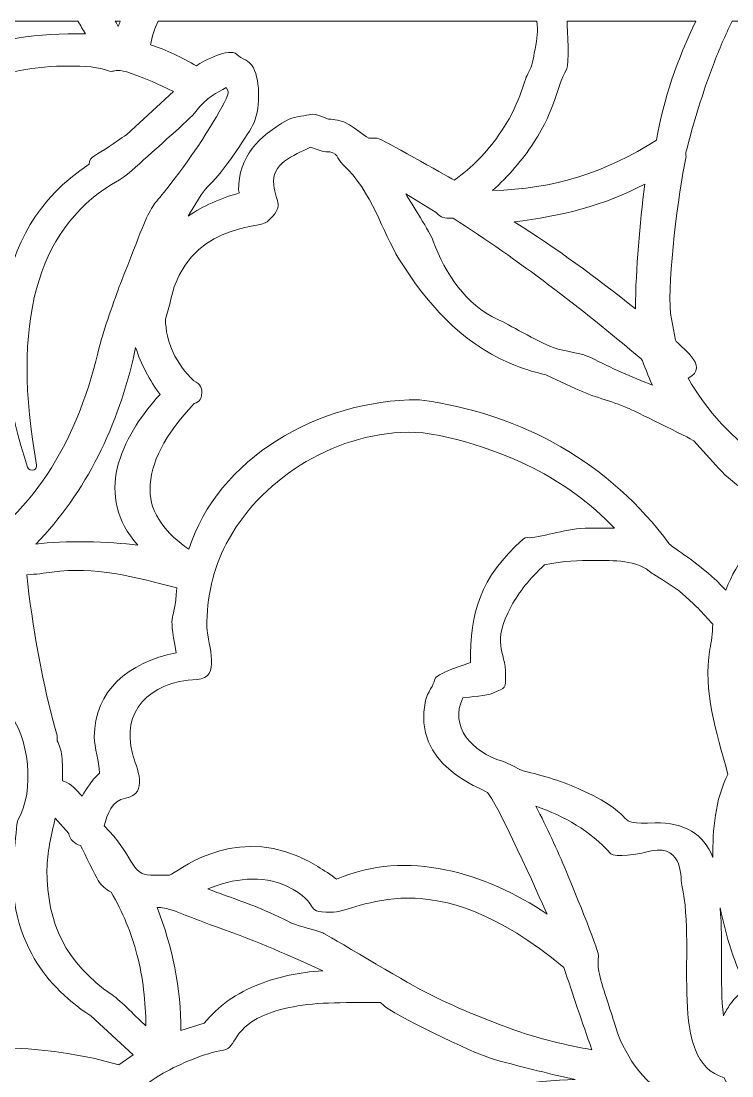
# Model space of a CAD drawing. Header units: millimetres. Extents: x -1211 to 1200, y -595 to 591.
# Drawn here: x -403 to 121, y -188 to 590 of the extents above; entities that cross this region are included whole.
import ezdxf

# ---------------------------------------------------------------- set-up
doc = ezdxf.new("R2010")
doc.units = ezdxf.units.MM
doc.header["$MEASUREMENT"] = 0
doc.layers.add('Layer 1', color=7, linetype='Continuous')

msp = doc.modelspace()

# ---------------------------------------------------------------- linework, layer by layer
at = {"layer": 'Layer 1', "color": 250, "lineweight": 20}
for points, knots in [([(-538.2923, 589.7225), (-538.2923, 589.7225), (-360.9524, 589.7225), (-360.9524, 589.7225), (-359.1701, 586.5806), (-357.3011, 583.4737), (-355.3452, 580.406), (-390.4371, 580.406), (-421.6124, 577.947), (-453.557, 562.3893), (-475.3744, 551.7638), (-494.6869, 536.3237), (-509.3125, 515.7378), (-534.2443, 540.3721), (-535.2958, 559.2785), (-538.2923, 589.7225)], [0, 0, 0, 0, 0.2, 0.2, 0.2, 0.4, 0.4, 0.4, 0.6, 0.6, 0.6, 0.8, 0.8, 0.8, 1, 1, 1, 1]), ([(-333.4533, 589.7225), (-333.4533, 589.7225), (-329.7453, 589.7225), (-329.7453, 589.7225), (-330.2634, 588.3727), (-330.7547, 587.0231), (-331.2197, 585.6728), (-331.979, 587.0262), (-332.723, 588.3766), (-333.4533, 589.7225)], [0, 0, 0, 0, 0.33333333, 0.33333333, 0.33333333, 0.66666667, 0.66666667, 0.66666667, 1, 1, 1, 1]), ([(-301.9375, 589.7225), (-301.9375, 589.7225), (-22.683, 589.7225), (-22.683, 589.7225), (-21.9688, 582.2692), (-22.3852, 576.9749), (-24.0919, 569.0888), (-25.7602, 561.3799), (-25.4455, 557.4104), (-29.3623, 550.828), (-32.5176, 545.5249), (-34.86, 528.2679), (-50.9401, 505.5116), (-59.5849, 493.2777), (-70.4757, 481.8237), (-83.6056, 472.4024), (-90.4123, 476.1709), (-137.4458, 503.3055), (-140.3485, 503.3055), (-140.3485, 503.3055), (-146.5524, 503.3055), (-146.5524, 503.3055), (-150.7365, 504.8569), (-161.11, 517.3253), (-174.5297, 517.3253), (-179.252, 517.3253), (-184.3695, 522.2598), (-190.6696, 520.7017), (-195.0781, 519.6115), (-203.2166, 518.9361), (-206.8667, 516.7594), (-227.6762, 504.35), (-242.5416, 490.2303), (-242.5416, 465.0734), (-242.5416, 464.32), (-242.257, 463.627), (-241.7817, 463.0822), (-256.779, 458.6759), (-268.3356, 453.8081), (-279.7197, 445.8893), (-274.9979, 453.7014), (-269.8314, 463.7527), (-263.2388, 469.855), (-254.6689, 477.7875), (-237.0237, 503.8017), (-232.2116, 512.7307), (-226.4637, 523.3961), (-226.3013, 545.4128), (-231.6921, 555.3628), (-234.9813, 561.4339), (-239.9483, 561.1862), (-244.0849, 565.2889), (-249.0789, 570.2419), (-268.5819, 560.6996), (-273.6343, 556.698), (-283.6392, 562.6059), (-296.4351, 568.6289), (-307.4105, 572.3262), (-306.3206, 578.097), (-304.5487, 583.8785), (-301.9375, 589.7225)], [0, 0, 0, 0, 0.05, 0.05, 0.05, 0.1, 0.1, 0.1, 0.15, 0.15, 0.15, 0.2, 0.2, 0.2, 0.25, 0.25, 0.25, 0.3, 0.3, 0.3, 0.35, 0.35, 0.35, 0.4, 0.4, 0.4, 0.45, 0.45, 0.45, 0.5, 0.5, 0.5, 0.55, 0.55, 0.55, 0.6, 0.6, 0.6, 0.65, 0.65, 0.65, 0.7, 0.7, 0.7, 0.75, 0.75, 0.75, 0.8, 0.8, 0.8, 0.85, 0.85, 0.85, 0.9, 0.9, 0.9, 0.95, 0.95, 0.95, 1, 1, 1, 1]), ([(-0.4873, 589.7225), (-0.4873, 589.7225), (94.4224, 589.7225), (94.4224, 589.7225), (80.9243, 561.6435), (70.6423, 532.7108), (65.3564, 501.9443), (28.8147, 478.6046), (-10.4606, 465.7008), (-55.5078, 464.8013), (-43.4299, 475.5406), (-33.3279, 487.4064), (-25.2066, 499.8971), (-7.5136, 527.1091), (-9.9847, 537.9754), (-0.5989, 554.7029), (1.0463, 557.6351), (-0.0285, 583.0996), (-0.4873, 589.7225)], [0, 0, 0, 0, 0.16666667, 0.16666667, 0.16666667, 0.33333333, 0.33333333, 0.33333333, 0.5, 0.5, 0.5, 0.66666667, 0.66666667, 0.66666667, 0.83333333, 0.83333333, 0.83333333, 1, 1, 1, 1]), ([(121.1396, 589.7225), (121.1396, 589.7225), (140.2158, 589.7225), (140.2158, 589.7225), (143.8292, 565.7555), (150.0943, 562.884), (157.6117, 543.9122), (164.2398, 527.1843), (156.6635, 463.9553), (160.8772, 459.4915), (163.5829, 456.6251), (173.6839, 448.9637), (177.3162, 452.3156), (183.9268, 458.4159), (201.5286, 473.4463), (208.36, 472.3643), (208.36, 472.3643), (213.2157, 470.1271), (213.2157, 470.1271), (213.2157, 464.4588), (211.6366, 460.0168), (208.8292, 452.9393), (208.8292, 452.9393), (208.8251, 452.9406), (208.8251, 452.9406), (204.9034, 443.0631), (204.5326, 437.6878), (197.8184, 426.4871), (192.624, 417.8217), (186.1738, 404.0339), (179.7619, 397.0597), (164.6161, 386.4545), (153.181, 374.1126), (145.4607, 360.457), (127.0961, 327.9753), (133.2276, 297.8574), (145.0625, 264.3212), (122.0671, 282.0038), (102.5465, 302.1726), (88.6627, 326.4502), (106.0288, 335.3284), (81.5769, 350.4396), (79.3421, 354.4485), (79.3421, 354.4485), (75.7817, 374.1788), (75.7817, 374.1788), (73.4746, 399.9723), (81.5526, 463.2583), (87.0892, 488.9195), (87.3621, 490.1842), (87.0133, 491.5045), (87.1706, 492.7754), (92.8178, 515.2985), (99.4014, 536.9639), (107.3857, 557.7672), (111.5674, 568.6629), (116.1304, 579.3151), (121.1396, 589.7225)], [0, 0, 0, 0, 0.05263158, 0.05263158, 0.05263158, 0.10526316, 0.10526316, 0.10526316, 0.15789474, 0.15789474, 0.15789474, 0.21052632, 0.21052632, 0.21052632, 0.26315789, 0.26315789, 0.26315789, 0.31578947, 0.31578947, 0.31578947, 0.36842105, 0.36842105, 0.36842105, 0.42105263, 0.42105263, 0.42105263, 0.47368421, 0.47368421, 0.47368421, 0.52631579, 0.52631579, 0.52631579, 0.57894737, 0.57894737, 0.57894737, 0.63157895, 0.63157895, 0.63157895, 0.68421053, 0.68421053, 0.68421053, 0.73684211, 0.73684211, 0.73684211, 0.78947368, 0.78947368, 0.78947368, 0.84210526, 0.84210526, 0.84210526, 0.89473684, 0.89473684, 0.89473684, 0.94736842, 0.94736842, 0.94736842, 1, 1, 1, 1]), ([(-478.8267, 308.204), (-463.6396, 272.9522), (-463.5225, 237.962), (-463.5218, 216.7256), (-463.5218, 216.7256), (-460.6965, 208.909), (-460.6965, 208.909), (-451.503, 208.909), (-448.3333, 207.4112), (-448.3333, 193.9018), (-389.9872, 228.4313), (-360.2358, 284.7374), (-344.9924, 350.1177), (-344.9924, 350.1177), (-344.9917, 350.1177), (-344.9917, 350.1177), (-342.3612, 360.5287), (-333.7075, 385.792), (-329.6421, 396.1448), (-298.2151, 476.1744), (-316.4276, 434.1401), (-273.0522, 496.5855), (-272.7261, 497.0549), (-249.0071, 532.9808), (-250.1537, 537.9601), (-250.1537, 537.9601), (-251.7197, 540.8516), (-251.7197, 540.8516), (-258.4241, 536.8236), (-266.0992, 533.7563), (-274.1476, 522.9714), (-277.9749, 517.8427), (-305.753, 493.6908), (-312.6382, 487.3371), (-312.6382, 487.3371), (-312.639, 487.3371), (-312.639, 487.3371), (-312.6947, 487.2869), (-312.7505, 487.2379), (-312.809, 487.1921), (-320.4991, 480.0995), (-328.189, 473.0325), (-336.1491, 469.3177), (-363.773, 452.245), (-382.2153, 426.6252), (-391.4706, 392.4594), (-400.85, 357.8352), (-400.8313, 314.4554), (-391.4142, 262.3198), (-391.1649, 260.9402), (-391.9091, 259.6483), (-393.1827, 259.0005), (-393.1827, 259.0005), (-393.1827, 258.9999), (-393.1827, 258.9999), (-395.078, 258.1079), (-397.4766, 258.9469), (-398.1066, 260.8919), (-425.7556, 346.2601), (-429.64, 432.9542), (-352.6796, 484.2288), (-352.6796, 490.221), (-347.0332, 490.6043), (-337.8874, 497.1927), (-334.0389, 499.9652), (-329.7882, 503.0264), (-324.8711, 506.0686), (-324.8711, 506.0686), (-290.4439, 537.8387), (-290.4439, 537.8387), (-339.4784, 561.3475), (-330.1226, 550.0852), (-339.2177, 553.2864), (-349.4734, 556.8961), (-361.2409, 556.6609), (-372.0224, 556.5262), (-421.5892, 555.9071), (-466.9545, 535.1149), (-494.3969, 494.9923), (-494.5409, 494.7691), (-494.7172, 494.5593), (-494.9259, 494.368), (-505.5206, 484.5989), (-512.9784, 457.3864), (-524.0317, 416.589), (-500.3854, 383.4986), (-486.1041, 348.2703), (-478.8267, 308.204)], [0, 0, 0, 0, 0.03448276, 0.03448276, 0.03448276, 0.06896552, 0.06896552, 0.06896552, 0.10344828, 0.10344828, 0.10344828, 0.13793103, 0.13793103, 0.13793103, 0.17241379, 0.17241379, 0.17241379, 0.20689655, 0.20689655, 0.20689655, 0.24137931, 0.24137931, 0.24137931, 0.27586207, 0.27586207, 0.27586207, 0.31034483, 0.31034483, 0.31034483, 0.34482759, 0.34482759, 0.34482759, 0.37931034, 0.37931034, 0.37931034, 0.4137931, 0.4137931, 0.4137931, 0.44827586, 0.44827586, 0.44827586, 0.48275862, 0.48275862, 0.48275862, 0.51724138, 0.51724138, 0.51724138, 0.55172414, 0.55172414, 0.55172414, 0.5862069, 0.5862069, 0.5862069, 0.62068966, 0.62068966, 0.62068966, 0.65517241, 0.65517241, 0.65517241, 0.68965517, 0.68965517, 0.68965517, 0.72413793, 0.72413793, 0.72413793, 0.75862069, 0.75862069, 0.75862069, 0.79310345, 0.79310345, 0.79310345, 0.82758621, 0.82758621, 0.82758621, 0.86206897, 0.86206897, 0.86206897, 0.89655172, 0.89655172, 0.89655172, 0.93103448, 0.93103448, 0.93103448, 0.96551724, 0.96551724, 0.96551724, 1, 1, 1, 1]), ([(-296.4143, 370.0825), (-296.3618, 361.7178), (-294.4956, 353.3639), (-290.8159, 345.4423), (-287.343, 337.9652), (-282.2386, 330.8484), (-275.5014, 324.4438), (-270.5142, 322.0194), (-269.2124, 319.3701), (-269.8535, 313.9582), (-269.9774, 312.6467), (-270.7359, 308.6287), (-275.3657, 307.832), (-296.9936, 284.3184), (-307.8094, 264.2151), (-307.8094, 244.2846), (-308.0636, 226.451), (-295.2405, 211.276), (-279.1203, 200.3974), (-258.347, 266.8293), (-184.0902, 310.5442), (-109.9625, 310.5442), (-109.6987, 310.5442), (-109.441, 310.5169), (-109.1944, 310.4647), (-69.9748, 305.2603), (-35.2844, 293.3526), (-5.1286, 275.9601), (26.5497, 257.6908), (53.2076, 233.3781), (74.8475, 204.4415), (81.4719, 198.0828), (98.4074, 189.6796), (116.5168, 170.1823), (124.7011, 192.1672), (139.0067, 208.0696), (158.3377, 223.3871), (145.7373, 234.0119), (121.8516, 247.6763), (111.3628, 259.902), (111.3628, 259.902), (92.9473, 280.2928), (92.9473, 280.2928), (90.3811, 282.1702), (46.4908, 303.5348), (44.3127, 304.4809), (31.9747, 309.8396), (18.0858, 312.6986), (6.0674, 318.6317), (6.0674, 318.6317), (-16.1917, 328.9018), (-16.1917, 328.9018), (-24.4722, 330.83), (-33.8232, 333.7679), (-43.0764, 337.7082), (-79.3461, 353.1541), (-104.6044, 382.5606), (-124.3477, 414.4319), (-136.58, 434.1784), (-144.2038, 464.1055), (-165.5679, 483.8748), (-170.6109, 488.5413), (-168.8195, 493.4417), (-178.3244, 493.4417), (-181.8248, 493.4417), (-186.1513, 495.6924), (-189.4543, 496.7088), (-202.3242, 490.7707), (-218.6236, 484.2922), (-216.658, 468.9445), (-214.8528, 454.8498), (-208.0657, 454.1693), (-221.4682, 441.8014), (-227.1151, 436.5904), (-280.4188, 440.3938), (-292.6877, 383.8493), (-293.69, 379.2302), (-295.1769, 374.6537), (-296.4143, 370.0825)], [0, 0, 0, 0, 0.03846154, 0.03846154, 0.03846154, 0.07692308, 0.07692308, 0.07692308, 0.11538462, 0.11538462, 0.11538462, 0.15384615, 0.15384615, 0.15384615, 0.19230769, 0.19230769, 0.19230769, 0.23076923, 0.23076923, 0.23076923, 0.26923077, 0.26923077, 0.26923077, 0.30769231, 0.30769231, 0.30769231, 0.34615385, 0.34615385, 0.34615385, 0.38461538, 0.38461538, 0.38461538, 0.42307692, 0.42307692, 0.42307692, 0.46153846, 0.46153846, 0.46153846, 0.5, 0.5, 0.5, 0.53846154, 0.53846154, 0.53846154, 0.57692308, 0.57692308, 0.57692308, 0.61538462, 0.61538462, 0.61538462, 0.65384615, 0.65384615, 0.65384615, 0.69230769, 0.69230769, 0.69230769, 0.73076923, 0.73076923, 0.73076923, 0.76923077, 0.76923077, 0.76923077, 0.80769231, 0.80769231, 0.80769231, 0.84615385, 0.84615385, 0.84615385, 0.88461538, 0.88461538, 0.88461538, 0.92307692, 0.92307692, 0.92307692, 0.96153846, 0.96153846, 0.96153846, 1, 1, 1, 1]), ([(49.9124, 377.4828), (50.1329, 408.1824), (53.2154, 439.5594), (56.7613, 469.5759), (27.7894, 454.1977), (-5.4024, 445.578), (-39.4566, 441.8122), (-8.4844, 422.2741), (21.1151, 400.7784), (49.9124, 377.4828)], [0, 0, 0, 0, 0.33333333, 0.33333333, 0.33333333, 0.66666667, 0.66666667, 0.66666667, 1, 1, 1, 1]), ([(-51.5821, 369.8333), (-43.4617, 366.4203), (-23.5583, 353.7609), (-10.0278, 348.9041), (-2.3189, 346.1369), (10.4106, 345.0671), (17.1559, 341.6265), (31.7513, 334.1817), (47.048, 327.1253), (62.5422, 321.4049), (59.3673, 326.725), (56.3294, 337.5609), (54.1694, 340.6329), (31.6899, 359.6299), (9.1697, 377.8), (-13.8617, 395.1499), (-36.7795, 412.4146), (-60.1519, 428.8243), (-84.4282, 444.373), (-92.2553, 444.38), (-92.5687, 444.553), (-96.9642, 448.5925), (-96.9642, 448.5925), (-119.3935, 462.3969), (-119.3935, 462.3969), (-114.9302, 454.7478), (-101.5459, 434.1355), (-99.0799, 427.4554), (-90.1978, 403.3937), (-75.3584, 380.8535), (-51.5821, 369.8333)], [0, 0, 0, 0, 0.1, 0.1, 0.1, 0.2, 0.2, 0.2, 0.3, 0.3, 0.3, 0.4, 0.4, 0.4, 0.5, 0.5, 0.5, 0.6, 0.6, 0.6, 0.7, 0.7, 0.7, 0.8, 0.8, 0.8, 0.9, 0.9, 0.9, 1, 1, 1, 1]), ([(-319.27, 345.2948), (-330.6176, 292.6673), (-355.1348, 241.6909), (-392.0686, 204.1236), (-371.1221, 206.959), (-337.8616, 206.0375), (-316.7484, 203.3727), (-349.214, 239.22), (-330.2102, 281.8548), (-300.4336, 314.5247), (-308.3879, 324.8565), (-314.3953, 336.8544), (-318.457, 349.0503), (-318.457, 349.0503), (-319.27, 345.2948), (-319.27, 345.2948)], [0, 0, 0, 0, 0.2, 0.2, 0.2, 0.4, 0.4, 0.4, 0.6, 0.6, 0.6, 0.8, 0.8, 0.8, 1, 1, 1, 1]), ([(34.4753, 215.9036), (16.9224, 234.1861), (-3.0095, 248.8888), (-25.6778, 260.335), (-46.5224, 270.8606), (-89.6858, 287.012), (-117.5616, 286.6561), (-174.4089, 285.9303), (-228.2181, 249.6724), (-251.6507, 204.3589), (-261.3642, 185.5753), (-266.0036, 165.0631), (-266.0291, 142.8273), (-265.0954, 128.8719), (-254.9467, 105.3424), (-273.1934, 104.4141), (-309.4845, 102.5676), (-329.0174, 80.2291), (-320.736, 49.6618), (-318.0378, 39.7023), (-308.0699, 20.1639), (-325.8618, 16.8119), (-336.2369, 14.8573), (-339.0852, 5.3587), (-341.6256, -3.6188), (-320.0896, -24.5216), (-322.0299, -39.929), (-307.4547, -39.929), (-307.4547, -39.929), (-293.4387, -39.929), (-293.4387, -39.929), (-288.4299, -38.329), (-249.1677, -3.8406), (-198.2101, -26.2214), (-188.6035, -30.4409), (-179.4281, -36.2499), (-170.2838, -42.8993), (-118.4792, -20.4135), (-60.3347, -38.2128), (-15.2562, -68.6336), (-21.0332, -55.3516), (-53.1997, 15.9147), (-59.235, 21.0023), (-63.3588, 24.4787), (-115.2553, 40.6663), (-104.7969, 88.9384), (-103.5563, 94.6648), (-98.2188, 100.531), (-98.2188, 104.0905), (-98.2188, 108.5411), (-74.678, 115.6184), (-71.6276, 116.744), (-71.6276, 154.1797), (-65.3449, 178.5845), (-32.5225, 208.0831), (-30.9962, 209.4548), (-28.6274, 208.7016), (-26.8001, 208.909), (-13.0275, 210.472), (1.2676, 216.7486), (19.519, 215.9004), (19.519, 215.9004), (34.4753, 215.9036), (34.4753, 215.9036)], [0, 0, 0, 0, 0.04761905, 0.04761905, 0.04761905, 0.0952381, 0.0952381, 0.0952381, 0.14285714, 0.14285714, 0.14285714, 0.19047619, 0.19047619, 0.19047619, 0.23809524, 0.23809524, 0.23809524, 0.28571429, 0.28571429, 0.28571429, 0.33333333, 0.33333333, 0.33333333, 0.38095238, 0.38095238, 0.38095238, 0.42857143, 0.42857143, 0.42857143, 0.47619048, 0.47619048, 0.47619048, 0.52380952, 0.52380952, 0.52380952, 0.57142857, 0.57142857, 0.57142857, 0.61904762, 0.61904762, 0.61904762, 0.66666667, 0.66666667, 0.66666667, 0.71428571, 0.71428571, 0.71428571, 0.76190476, 0.76190476, 0.76190476, 0.80952381, 0.80952381, 0.80952381, 0.85714286, 0.85714286, 0.85714286, 0.9047619, 0.9047619, 0.9047619, 0.95238095, 0.95238095, 0.95238095, 1, 1, 1, 1]), ([(-357.7496, 18.3003), (-354.597, 23.9338), (-351.0097, 29.5794), (-345.1047, 35.2713), (-345.3648, 44.1213), (-348.8756, 53.8061), (-348.8753, 62.04), (-348.8739, 96.1091), (-323.8419, 116.6811), (-288.5996, 124.0865), (-294.903, 158.9813), (-289.7094, 142.9306), (-288.1772, 171.8047), (-319.3086, 180.0014), (-348.7077, 187.9731), (-380.1417, 183.497), (-385.7931, 182.6921), (-391.8179, 181.8331), (-398.6419, 181.5903), (-394.8211, 144.965), (-387.0025, 100.037), (-376.318, 62.9561), (-375.9688, 61.7442), (-376.4618, 60.4254), (-376.1719, 59.228), (-374.3139, 55.5813), (-373.3576, 51.9505), (-372.872, 47.9242), (-372.2567, 42.8239), (-372.3676, 35.5714), (-372.3676, 29.5761), (-364.5224, 27.0366), (-362.7746, 22.9411), (-357.7496, 18.3003)], [0, 0, 0, 0, 0.09090909, 0.09090909, 0.09090909, 0.18181818, 0.18181818, 0.18181818, 0.27272727, 0.27272727, 0.27272727, 0.36363636, 0.36363636, 0.36363636, 0.45454545, 0.45454545, 0.45454545, 0.54545455, 0.54545455, 0.54545455, 0.63636364, 0.63636364, 0.63636364, 0.72727273, 0.72727273, 0.72727273, 0.81818182, 0.81818182, 0.81818182, 0.90909091, 0.90909091, 0.90909091, 1, 1, 1, 1]), ([(118.0725, 34.3317), (109.2958, 66.6466), (99.5647, 95.1912), (104.8199, 126.5684), (105.7569, 132.1625), (106.7634, 138.1698), (106.8606, 145.0627), (99.6425, 153.3314), (92.4134, 160.792), (85.1706, 167.0575), (77.5464, 173.6528), (63.036, 181.7911), (62.3155, 182.4537), (50.9098, 192.9431), (33.9625, 192.0289), (19.1304, 192.0289), (8.1838, 192.0289), (-2.7649, 192.0282), (-17.0405, 188.8494), (-27.861, 178.7657), (-35.9762, 168.7326), (-41.3823, 158.7525), (-56.916, 130.0754), (-45.7544, 126.1605), (-45.7544, 107.5922), (-45.7544, 97.2796), (-45.2633, 98.8381), (-55.2638, 94.2425), (-59.0794, 92.4891), (-72.3055, 91.4777), (-77.2467, 90.7154), (-87.549, 69.8781), (-70.6571, 50.9403), (-48.1091, 44.0066), (-42.7627, 42.3625), (-38.1326, 38.8041), (-32.849, 36.9974), (-17.5813, 33.4574), (-3.2224, 29.0217), (10.2519, 22.8079), (57.32, 1.1002), (30.2085, -2.455), (64.4939, -1.3866), (85.449, -0.7337), (100.7778, -9.9795), (106.8681, -26.868), (106.8681, -6.599), (108.5452, 15.889), (118.0725, 34.3317)], [0, 0, 0, 0, 0.0625, 0.0625, 0.0625, 0.125, 0.125, 0.125, 0.1875, 0.1875, 0.1875, 0.25, 0.25, 0.25, 0.3125, 0.3125, 0.3125, 0.375, 0.375, 0.375, 0.4375, 0.4375, 0.4375, 0.5, 0.5, 0.5, 0.5625, 0.5625, 0.5625, 0.625, 0.625, 0.625, 0.6875, 0.6875, 0.6875, 0.75, 0.75, 0.75, 0.8125, 0.8125, 0.8125, 0.875, 0.875, 0.875, 0.9375, 0.9375, 0.9375, 1, 1, 1, 1]), ([(-320.2772, -172.44), (-320.2772, -172.44), (-351.4588, -143.6725), (-351.4588, -143.6725), (-370.7941, -131.1276), (-385.3198, -115.8916), (-395.0297, -97.9689), (-406.8821, -76.0916), (-412.437, -46.0775), (-407.6947, -19.8053), (-407.2025, -17.0789), (-405.9757, -0.4413), (-405.3281, 0.63), (-392.18, 22.3832), (-397.0769, 62.4083), (-412.6812, 81.0842), (-431.4835, 103.5876), (-429.0949, 96.223), (-435.2082, 101.8424), (-441.1003, 107.2583), (-448.1314, 108.0093), (-455.5728, 107.9197), (-457.9497, 107.9197), (-461.2297, 104.8979), (-464.5126, 101.8717), (-464.5126, 101.8717), (-464.5056, 101.8653), (-464.5056, 101.8653), (-468.4609, 98.2153), (-477.9094, 95.5455), (-486.7923, 81.4492), (-494.0434, 69.9421), (-503.4705, 46.1063), (-512.2791, 36.3502), (-518.0614, 29.9461), (-518.9999, 33.6674), (-525.4269, 28.1304), (-529.8998, 24.277), (-542.1135, 30.8419), (-544.3632, 32.226), (-544.3632, 32.226), (-544.3632, 32.2387), (-544.3632, 32.2387), (-553.1947, 37.6734), (-566.5529, 55.2214), (-577.1934, 55.3498), (-591.6941, 55.5249), (-584.6778, 74.28), (-640.1375, 48.6877), (-667.9101, 35.8719), (-698.2309, -3.5021), (-695.1952, -32.2808), (-694.7552, -36.451), (-689.2135, -49.6209), (-692.5888, -52.5209), (-701.753, -60.3946), (-706.5896, -88.4351), (-706.5896, -99.1806), (-706.5896, -135.3181), (-681.9483, -164.0862), (-648.6866, -186.7655), (-641.2642, -184.2578), (-620.8767, -172.9983), (-614.9269, -173.1233), (-597.4443, -173.4908), (-514.6045, -173.9032), (-509.287, -173.1151), (-502.7461, -172.1457), (-491.9046, -166.1033), (-485.9593, -166.1033), (-433.6671, -166.1033), (-380.3032, -164.9468), (-330.8711, -179.7747), (-330.8711, -179.7747), (-320.2772, -172.44), (-320.2772, -172.44)], [0, 0, 0, 0, 0.04, 0.04, 0.04, 0.08, 0.08, 0.08, 0.12, 0.12, 0.12, 0.16, 0.16, 0.16, 0.2, 0.2, 0.2, 0.24, 0.24, 0.24, 0.28, 0.28, 0.28, 0.32, 0.32, 0.32, 0.36, 0.36, 0.36, 0.4, 0.4, 0.4, 0.44, 0.44, 0.44, 0.48, 0.48, 0.48, 0.52, 0.52, 0.52, 0.56, 0.56, 0.56, 0.6, 0.6, 0.6, 0.64, 0.64, 0.64, 0.68, 0.68, 0.68, 0.72, 0.72, 0.72, 0.76, 0.76, 0.76, 0.8, 0.8, 0.8, 0.84, 0.84, 0.84, 0.88, 0.88, 0.88, 0.92, 0.92, 0.92, 0.96, 0.96, 0.96, 1, 1, 1, 1]), ([(115.3498, -189.39), (72.935, -176.3529), (95.0541, -97.4642), (84.1723, -47.3496), (82.5931, -40.0767), (85.4757, -14.3627), (56.321, -23.3312), (53.6757, -24.1449), (34.6308, -27.3364), (31.7181, -24.1081), (16.2327, -6.9436), (-2.0594, 3.4424), (-23.4236, 10.8963), (-15.3367, -4.6195), (-7.932, -20.778), (-0.8951, -37.5824), (1.9764, -44.4401), (22.6124, -94.1574), (22.6124, -99.1806), (22.6124, -102.4624), (22.1396, -106.0621), (22.6124, -109.3216), (23.7898, -117.4389), (31.206, -138.1503), (33.8807, -147.4462), (48.836, -199.4214), (89.8747, -219.6817), (146.9233, -224.8062), (133.3786, -215.5214), (121.922, -203.6688), (115.3498, -189.39)], [0, 0, 0, 0, 0.1, 0.1, 0.1, 0.2, 0.2, 0.2, 0.3, 0.3, 0.3, 0.4, 0.4, 0.4, 0.5, 0.5, 0.5, 0.6, 0.6, 0.6, 0.7, 0.7, 0.7, 0.8, 0.8, 0.8, 0.9, 0.9, 0.9, 1, 1, 1, 1]), ([(-367.7751, -9.2567), (-367.7751, -9.2567), (-377.6849, 2.1717), (-377.6849, 2.1717), (-380.6854, -11.6647), (-383.7661, -22.7619), (-383.7661, -36.0997), (-383.7661, -75.799), (-370.088, -104.3877), (-335.8163, -128.1509), (-329.0287, -132.8574), (-317.5118, -144.9865), (-310.9006, -151.0873), (-310.9503, -133.3114), (-312.9736, -115.5731), (-317.4788, -98.3522), (-321.613, -82.5427), (-327.8398, -67.1351), (-336.5418, -52.4942), (-340.475, -50.4756), (-343.4747, -47.6134), (-345.9817, -43.9082), (-348.4866, -40.2058), (-355.6151, -24.3913), (-359.082, -17.9934), (-363.4297, -17.0061), (-367.1439, -13.3637), (-367.7751, -9.2567)], [0, 0, 0, 0, 0.11111111, 0.11111111, 0.11111111, 0.22222222, 0.22222222, 0.22222222, 0.33333333, 0.33333333, 0.33333333, 0.44444444, 0.44444444, 0.44444444, 0.55555556, 0.55555556, 0.55555556, 0.66666667, 0.66666667, 0.66666667, 0.77777778, 0.77777778, 0.77777778, 0.88888889, 0.88888889, 0.88888889, 1, 1, 1, 1]), ([(-2.8262, -107.9668), (-101.2467, -25.8585), (-153.9099, -67.315), (-174.5297, -67.315), (-196.535, -67.315), (-179.5197, -61.5278), (-206.9873, -48.1042), (-225.2676, -39.1705), (-247.1613, -42.5251), (-265.1844, -50.0573), (-261.0053, -51.7059), (-256.2323, -53.43), (-251.0638, -55.296), (-237.1423, -60.323), (-220.379, -66.3779), (-203.4847, -75.2543), (-196.167, -78.2679), (-187.9929, -79.5674), (-180.5615, -82.3457), (-179.1357, -82.8786), (-117.5725, -119.6442), (-108.1457, -124.522), (-87.632, -135.1371), (-65.9133, -144.2439), (-44.1208, -152.3187), (-20.181, -161.1893), (0.0237, -165.3911), (17.8414, -168.6114), (10.5789, -148.502), (3.9297, -128.2272), (-2.8262, -107.9668)], [0, 0, 0, 0, 0.1, 0.1, 0.1, 0.2, 0.2, 0.2, 0.3, 0.3, 0.3, 0.4, 0.4, 0.4, 0.5, 0.5, 0.5, 0.6, 0.6, 0.6, 0.7, 0.7, 0.7, 0.8, 0.8, 0.8, 0.9, 0.9, 0.9, 1, 1, 1, 1]), ([(-180.5662, -110.4482), (-212.0568, -95.9213), (-230.9157, -88.0612), (-264.1166, -76.2055), (-276.3612, -71.8331), (-293.9193, -63.8132), (-299.8604, -63.8132), (-299.8604, -63.8132), (-302.5383, -63.8132), (-302.5383, -63.8132), (-291.3835, -92.5892), (-285.0218, -123.5335), (-285.0218, -154.3672), (-285.0218, -154.3672), (-267.8093, -149.0719), (-267.8093, -149.0719), (-257.9023, -136.611), (-244.1813, -126.8286), (-227.125, -120.1677), (-213.6039, -114.8878), (-198.0028, -111.5735), (-180.5662, -110.4482)], [0, 0, 0, 0, 0.14285714, 0.14285714, 0.14285714, 0.28571429, 0.28571429, 0.28571429, 0.42857143, 0.42857143, 0.42857143, 0.57142857, 0.57142857, 0.57142857, 0.71428571, 0.71428571, 0.71428571, 0.85714286, 0.85714286, 0.85714286, 1, 1, 1, 1]), ([(112.3198, -63.962), (114.724, -89.5448), (111.9467, -119.1202), (114.731, -143.6769), (116.1876, -140.6093), (117.8734, -137.749), (119.79, -135.096), (119.79, -135.096), (119.7962, -135.0998), (119.7962, -135.0998), (123.2561, -130.3119), (127.4448, -126.2081), (132.3591, -122.7909), (123.0089, -107.1552), (116.6946, -83.9679), (112.3198, -63.962)], [0, 0, 0, 0, 0.2, 0.2, 0.2, 0.4, 0.4, 0.4, 0.6, 0.6, 0.6, 0.8, 0.8, 0.8, 1, 1, 1, 1]), ([(-53.9762, -175.8228), (-70.9438, -171.1379), (-130.327, -141.2434), (-135.326, -136.3396), (-135.326, -136.3396), (-137.966, -133.9059), (-137.966, -133.9059), (-137.966, -133.9059), (-163.1319, -133.9059), (-163.1319, -133.9059), (-187.3869, -133.9059), (-205.9572, -136.4559), (-219.7727, -141.5559), (-247.8644, -151.9244), (-243.7546, -167.3083), (-253.7279, -168.9152), (-267.6052, -171.1512), (-285.9575, -179.1071), (-298.0437, -185.9995), (-316.7795, -196.684), (-310.2793, -197.4786), (-314.9986, -202.7689), (-320.9217, -209.4085), (-320.7802, -205.6541), (-324.6135, -216.2712), (-334.7379, -244.3134), (-307.1686, -271.6754), (-307.8169, -285.1399), (-308.6433, -302.2995), (-339.6978, -290.5334), (-360.7086, -307.8843), (-383.7251, -326.8915), (-377.3845, -382.7648), (-311.1549, -375.9685), (-307.9077, -375.6353), (-299.2514, -372.8717), (-296.0658, -372.8717), (-284.8938, -372.8717), (-251.7833, -375.1313), (-240.7758, -369.7774), (-239.2956, -369.0575), (-231.5592, -366.7053), (-225.9828, -362.9628), (-213.3803, -354.5046), (-212.4331, -342.9826), (-175.3785, -334.4317), (-172.2979, -333.7208), (-165.6896, -330.8155), (-163.1319, -330.8155), (-163.1319, -330.8155), (-122.2003, -330.8155), (-122.2003, -330.8155), (-127.4417, -313.1807), (-125.8099, -293.7781), (-115.4755, -278.9418), (-100.2791, -257.1258), (-86.8202, -264.1004), (-86.8202, -249.8889), (-86.8202, -233.6795), (-94.3932, -233.2173), (-94.4145, -228.8605), (-94.4767, -216.1378), (-89.6256, -217.5371), (-89.6256, -216.1078), (-68.9893, -197.0645), (-23.9766, -190.8487), (5.5671, -190.6373), (-11.0536, -186.8736), (-31.9417, -181.9255), (-53.9762, -175.8228)], [0, 0, 0, 0, 0.04347826, 0.04347826, 0.04347826, 0.08695652, 0.08695652, 0.08695652, 0.13043478, 0.13043478, 0.13043478, 0.17391304, 0.17391304, 0.17391304, 0.2173913, 0.2173913, 0.2173913, 0.26086957, 0.26086957, 0.26086957, 0.30434783, 0.30434783, 0.30434783, 0.34782609, 0.34782609, 0.34782609, 0.39130435, 0.39130435, 0.39130435, 0.43478261, 0.43478261, 0.43478261, 0.47826087, 0.47826087, 0.47826087, 0.52173913, 0.52173913, 0.52173913, 0.56521739, 0.56521739, 0.56521739, 0.60869565, 0.60869565, 0.60869565, 0.65217391, 0.65217391, 0.65217391, 0.69565217, 0.69565217, 0.69565217, 0.73913043, 0.73913043, 0.73913043, 0.7826087, 0.7826087, 0.7826087, 0.82608696, 0.82608696, 0.82608696, 0.86956522, 0.86956522, 0.86956522, 0.91304348, 0.91304348, 0.91304348, 0.95652174, 0.95652174, 0.95652174, 1, 1, 1, 1])]:
    msp.add_open_spline(points, degree=3, knots=knots, dxfattribs=at)

doc.saveas('drawing.dxf')
